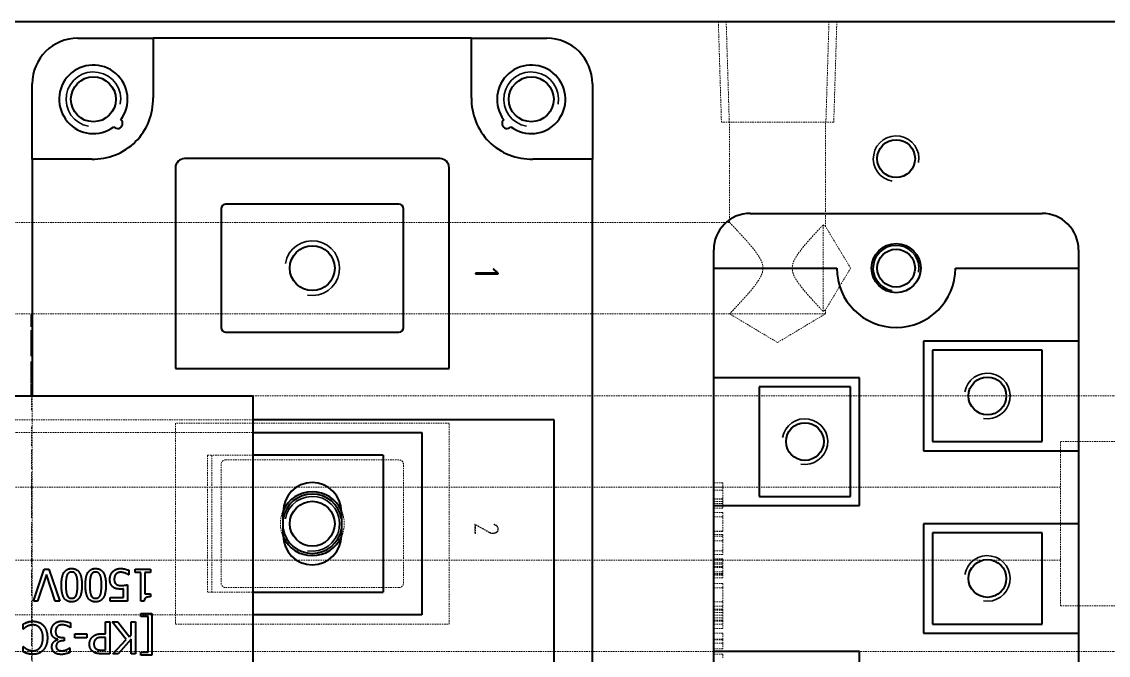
# Model space of a CAD drawing. Header units: inches. Extents: x 6934 to 18973, y 4254 to 7629.
# Drawn here: x 16958.4 to 17077.5, y 4529 to 4598.5 of the extents above; entities that cross this region are included whole.
import ezdxf

# ---------------------------------------------------------------- set-up
doc = ezdxf.new("R2010")
doc.units = ezdxf.units.IN
doc.header["$MEASUREMENT"] = 0
doc.linetypes.add('입력 정류부 ASSY$0$DASHED', pattern=[0.2067, 0.1654, -0.0413])
for name, color, linetype, lineweight, true_color in [('입력 정류부 ASSY$0$가려진 것(ISO)', 2, '입력 정류부 ASSY$0$DASHED', 18, 0xffff00), ('입력 정류부 ASSY$0$가려진 좁은 것(ISO)', 2, '입력 정류부 ASSY$0$DASHED', 18, 0xffff00), ('입력 정류부 ASSY$0$가시적인 것(ISO)', 3, 'Continuous', 40, 0x00ff00), ('입력 정류부 ASSY$0$가시적인 좁은 것(ISO)', 3, 'Continuous', 35, 0x00ff00)]:
    doc.layers.add(name, color=color, linetype=linetype, lineweight=lineweight, true_color=true_color)

# ---------------------------------------------------------------- blocks, each defined once
blk = doc.blocks.new('입력 정류부 ASSY')
at = {"layer": '입력 정류부 ASSY$0$가려진 것(ISO)'}
for p, q in [((380.71, 338.44), (381.05, 327.44)), ((381.91, 327.44), (381.57, 338.44)), ((392.5, 327.44), (392.84, 338.44)), ((393.36, 327.44), (393.7, 338.44)), ((393.36, 327.44), (381.05, 327.44)), ((381.95, 316.44), (381.95, 327.44)), ((392.45, 316.02), (392.45, 327.44)), ((381.95, 316.44), (232.2, 316.44)), ((392.2, 316.18), (392.2, 306.7)), ((395.21, 311.44), (392.45, 316.02)), ((395.21, 311.44), (392.45, 306.86)), ((381.95, 306.44), (247.2, 306.44)), ((392.45, 306.44), (381.95, 306.44)), ((387.2, 303.29), (381.95, 306.44)), ((387.2, 303.29), (392.45, 306.44)), ((392.45, 306.44), (392.45, 306.86)), ((305.5, 305.92), (305.4, 305.92)), ((305.5, 305.46), (305.4, 305.46)), ((305.5, 304.15), (305.4, 304.15)), ((305.5, 303.83), (305.4, 303.83)), ((305.5, 303.08), (305.4, 303.08)), ((305.5, 302.3), (305.4, 302.3)), ((305.5, 302.27), (305.4, 302.27)), ((305.5, 301.86), (305.4, 301.86)), ((305.5, 300.76), (305.4, 300.76)), ((305.5, 299.68), (305.4, 299.68)), ((305.5, 299.59), (305.4, 299.59)), ((305.5, 299.51), (305.4, 299.51)), ((305.5, 299.5), (305.4, 299.5)), ((305.5, 299.34), (305.4, 299.34)), ((305.5, 297.57), (305.4, 297.57)), ((305.4, 295.93), (305.4, 297.44)), ((305.5, 297.11), (305.4, 297.11)), ((305.5, 297.44), (305.5, 243.49)), ((435.2, 297.44), (329.7, 297.44)), ((305.5, 295.93), (305.4, 295.93)), ((329.7, 294.84), (285.7, 294.84)), ((321.2, 294.44), (321.2, 272.44)), ((351.2, 294.44), (321.2, 294.44)), ((351.2, 272.44), (351.2, 294.44)), ((285.7, 293.44), (329.7, 293.44)), ((305.5, 294.07), (305.4, 294.07)), ((305.4, 291.98), (305.4, 294.07)), ((305.5, 293.61), (305.4, 293.61)), ((305.5, 292.05), (305.4, 292.05)), ((305.5, 291.98), (305.4, 291.98)), ((418.2, 274.44), (418.2, 292.44)), ((305.5, 291.56), (305.4, 291.56)), ((305.4, 289.47), (305.4, 291.56)), ((305.5, 291.1), (305.4, 291.1)), ((324.7, 290.94), (324.7, 275.94)), ((324.7, 290.94), (325.2, 290.94)), ((325.2, 290.94), (325.2, 275.94)), ((329.7, 290.94), (325.2, 290.94)), ((305.5, 289.54), (305.4, 289.54)), ((305.5, 289.47), (305.4, 289.47)), ((326.2, 289.94), (326.2, 276.94)), ((345.7, 290.44), (326.7, 290.44)), ((346.2, 276.94), (346.2, 289.94)), ((305.5, 289.05), (305.4, 289.05)), ((305.4, 288.15), (305.4, 289.05)), ((305.5, 288.59), (305.4, 288.59)), ((418.2, 287.44), (232.2, 287.44)), ((305.5, 288.06), (305.4, 288.06)), ((305.5, 287.59), (305.4, 287.59)), ((305.5, 287.55), (305.4, 287.55)), ((305.5, 287.35), (305.4, 287.35)), ((381.2, 287.92), (380.2, 287.92)), ((381.2, 287.46), (380.2, 287.46)), ((381.2, 287.92), (381.2, 287.13)), ((305.5, 286.95), (305.4, 286.95)), ((305.5, 286.86), (305.4, 286.86)), ((305.4, 286.35), (305.4, 286.86)), ((305.5, 286.35), (305.4, 286.35)), ((305.5, 286.19), (305.4, 286.19)), ((305.4, 286.16), (305.4, 286.19)), ((305.5, 286.16), (305.4, 286.16)), ((305.5, 286.1), (305.4, 286.1)), ((305.5, 286.07), (305.4, 286.07)), ((381.2, 286.18), (380.2, 286.18)), ((381.2, 286.14), (380.2, 286.14)), ((381.2, 285.88), (380.2, 285.88)), ((305.5, 285.72), (305.4, 285.72)), ((305.5, 285.48), (305.4, 285.48)), ((305.5, 284.78), (305.4, 284.78)), ((381.2, 285.65), (380.2, 285.65)), ((381.2, 285.16), (380.2, 285.16)), ((305.5, 284.61), (305.4, 284.61)), ((305.5, 284.54), (305.4, 284.54)), ((305.5, 284.14), (305.4, 284.14)), ((305.5, 284.07), (305.4, 284.07)), ((305.5, 283.6), (305.4, 283.6)), ((381.2, 284.66), (380.2, 284.66)), ((381.2, 284.19), (380.2, 284.19)), ((381.2, 284.66), (381.2, 282.57)), ((305.5, 283.12), (305.4, 283.12)), ((355.69, 282.48), (354.03, 283.4)), ((354.03, 283.4), (354.03, 282.35)), ((354.03, 282.35), (354.08, 282.35)), ((354.08, 283.31), (355.67, 282.43)), ((354.08, 282.35), (354.08, 283.31)), ((356.15, 283.38), (356.14, 283.33)), ((381.2, 282.63), (380.2, 282.63)), ((381.2, 282.57), (380.2, 282.57)), ((305.5, 281.84), (305.4, 281.84)), ((305.5, 281.36), (305.4, 281.36)), ((381.2, 282.27), (380.2, 282.27)), ((381.2, 282.06), (380.2, 282.06)), ((381.2, 281.56), (380.2, 281.56)), ((381.2, 282.27), (381.2, 280.05)), ((305.5, 280.97), (305.4, 280.97)), ((305.5, 280.5), (305.4, 280.5)), ((381.2, 280.46), (380.2, 280.46)), ((381.2, 280.05), (380.2, 280.05)), ((418.2, 279.44), (232.2, 279.44)), ((305.5, 279.21), (305.4, 279.21)), ((305.5, 278.74), (305.4, 278.74)), ((381.2, 279.59), (380.2, 279.59)), ((381.2, 279.55), (380.2, 279.55)), ((381.2, 279.44), (380.2, 279.44)), ((381.2, 279.17), (380.2, 279.17)), ((381.2, 278.99), (380.2, 278.99)), ((381.2, 279.59), (381.2, 279.55)), ((381.2, 279.44), (381.2, 277.52)), ((305.5, 278.39), (305.4, 278.39)), ((305.5, 277.9), (305.4, 277.9)), ((305.5, 277.58), (305.4, 277.58)), ((381.2, 278.18), (380.2, 278.18)), ((381.2, 278.16), (380.2, 278.16)), ((381.2, 277.98), (380.2, 277.98)), ((381.2, 277.52), (380.2, 277.52)), ((305.5, 276.83), (305.4, 276.83)), ((326.7, 276.44), (345.7, 276.44)), ((381.2, 277.5), (380.2, 277.5)), ((381.2, 276.9), (380.2, 276.9)), ((381.2, 276.43), (380.2, 276.43)), ((381.2, 276.9), (381.2, 276.43)), ((381.2, 276.43), (381.2, 274.87)), ((305.5, 276.07), (305.4, 276.07)), ((305.5, 276.05), (305.4, 276.05)), ((305.5, 276.02), (305.4, 276.02)), ((305.5, 275.61), (305.4, 275.61)), ((305.5, 275.57), (305.4, 275.57)), ((305.4, 275.56), (305.4, 275.57)), ((305.5, 275.56), (305.4, 275.56)), ((325.2, 275.94), (324.7, 275.94)), ((325.2, 275.94), (329.7, 275.94)), ((305.5, 274.97), (305.4, 274.97)), ((305.4, 274.07), (305.4, 274.97)), ((305.5, 274.51), (305.4, 274.51)), ((305.5, 273.98), (305.4, 273.98)), ((381.2, 274.87), (380.2, 274.87)), ((381.2, 274.41), (380.2, 274.41)), ((381.2, 274.09), (380.2, 274.09)), ((381.2, 273.96), (380.2, 273.96)), ((381.2, 274.87), (381.2, 273.7)), ((329.7, 273.44), (285.7, 273.44)), ((305.5, 273.51), (305.4, 273.51)), ((305.5, 273.47), (305.4, 273.47)), ((305.5, 273.27), (305.4, 273.27)), ((305.5, 272.87), (305.4, 272.87)), ((305.5, 272.78), (305.4, 272.78)), ((305.4, 272.27), (305.4, 272.78)), ((381.2, 273.7), (380.2, 273.7)), ((381.2, 273.42), (380.2, 273.42)), ((381.2, 273.13), (380.2, 273.13)), ((381.2, 272.88), (380.2, 272.88)), ((381.2, 273.7), (381.2, 273.13)), ((381.2, 273.13), (381.2, 271.95)), ((305.5, 272.27), (305.4, 272.27)), ((305.5, 271.81), (305.4, 271.81)), ((321.2, 272.44), (351.2, 272.44)), ((381.2, 272.76), (380.2, 272.76)), ((381.2, 272.44), (380.2, 272.44)), ((381.2, 271.95), (380.2, 271.95)), ((305.5, 271.18), (305.4, 271.18)), ((305.5, 271.09), (305.4, 271.09)), ((305.4, 270.73), (305.4, 271.09)), ((305.5, 270.73), (305.4, 270.73)), ((305.4, 270.1), (305.4, 270.73)), ((381.2, 271.44), (380.2, 271.44)), ((381.2, 270.8), (380.2, 270.8)), ((381.2, 270.72), (380.2, 270.72)), ((381.2, 270.72), (381.2, 270.35)), ((380.2, 269.44), (247.2, 269.44)), ((305.5, 270.1), (305.4, 270.1)), ((305.5, 269.46), (305.4, 269.46)), ((305.5, 269.39), (305.4, 269.39)), ((305.5, 269.36), (305.4, 269.36)), ((381.2, 270.35), (380.2, 270.35)), ((381.2, 269.73), (380.2, 269.73)), ((381.2, 270.35), (381.2, 269.73)), ((435.2, 269.44), (396.2, 269.44)), ((381.2, 269.14), (380.2, 269.14))]:
    blk.add_line(p, q, dxfattribs=at)
for centre, radius, start, end in [((326.7, 289.94), 0.5, 90, 180), ((345.7, 289.94), 0.5, 0, 90), ((336.2, 283.44), 3.5, 156.009, 203.991), ((336.2, 283.44), 3.5, 336.009, 23.991), ((336.2, 283.44), 3.25, 169.9367, 190.0633), ((336.2, 283.44), 3.25, 349.9367, 10.0633), ((326.7, 276.94), 0.5, 180, 270), ((345.7, 276.94), 0.5, 270, 0)]:
    blk.add_arc(centre, radius, start, end, dxfattribs=at)
for points, knots in [([(381.95, 316.44), (381.97, 316.43), (381.99, 316.4), (382.12, 316.26), (382.22, 316.16), (382.6, 315.76), (382.95, 315.38), (383.74, 314.51), (384.24, 313.96), (384.92, 313.08), (385.13, 312.78), (385.39, 312.31), (385.46, 312.15), (385.57, 311.81), (385.6, 311.63), (385.6, 311.44), (385.6, 311.25), (385.57, 311.07), (385.46, 310.73), (385.39, 310.57), (385.13, 310.1), (384.92, 309.8), (384.24, 308.92), (383.74, 308.37), (382.95, 307.5), (382.6, 307.12), (382.22, 306.72), (382.12, 306.62), (381.99, 306.48), (381.97, 306.45), (381.95, 306.44)], [2.626242, 2.626242, 2.626242, 2.626242, 2.728518, 2.728518, 2.830794, 2.830794, 3.035347, 3.035347, 3.268501, 3.268501, 3.385078, 3.385078, 3.443367, 3.443367, 3.501655, 3.501655, 3.501655, 3.559944, 3.559944, 3.618233, 3.618233, 3.73481, 3.73481, 3.967964, 3.967964, 4.172517, 4.172517, 4.274793, 4.274793, 4.377069, 4.377069, 4.377069, 4.377069]), ([(392.2, 306.7), (392.16, 306.75), (392.11, 306.8), (391.81, 307.12), (391.45, 307.5), (390.66, 308.37), (390.17, 308.92), (389.49, 309.8), (389.28, 310.1), (389.02, 310.57), (388.95, 310.73), (388.84, 311.07), (388.81, 311.25), (388.81, 311.44), (388.81, 311.63), (388.84, 311.81), (388.95, 312.15), (389.02, 312.31), (389.28, 312.78), (389.49, 313.08), (390.17, 313.96), (390.66, 314.51), (391.45, 315.38), (391.81, 315.76), (392.11, 316.08), (392.16, 316.13), (392.2, 316.18)], [-0.71303, -0.71303, -0.71303, -0.71303, -0.670861, -0.670861, -0.466309, -0.466309, -0.233154, -0.233154, -0.116577, -0.116577, -0.058289, -0.058289, 0, 0, 0, 0.058289, 0.058289, 0.116577, 0.116577, 0.233154, 0.233154, 0.466309, 0.466309, 0.670861, 0.670861, 0.71303, 0.71303, 0.71303, 0.71303]), ([(392.2, 316.18), (392.26, 316.14), (392.3, 316.11), (392.42, 316.04), (392.44, 316.03), (392.45, 316.02)], [1.2851711, 1.2851711, 1.2851711, 1.2851711, 1.3334446, 1.3334446, 1.4392224, 1.4392224, 1.4392224, 1.4392224]), ([(392.45, 306.86), (392.44, 306.85), (392.42, 306.84), (392.3, 306.77), (392.26, 306.74), (392.2, 306.7)], [1.4392224, 1.4392224, 1.4392224, 1.4392224, 1.5450002, 1.5450002, 1.5932737, 1.5932737, 1.5932737, 1.5932737])]:
    blk.add_open_spline(points, degree=3, knots=knots, dxfattribs=at)
for points in [[(305.4, 287.26), (305.4, 287.45), (305.4, 287.85), (305.4, 288.15)], [(305.4, 286.86), (305.4, 286.95), (305.4, 287.08), (305.4, 287.26)], [(381.2, 287.13), (381.2, 286.63), (381.2, 286.07), (381.2, 285.87)], [(305.4, 286.1), (305.4, 286.13), (305.4, 286.16)], [(305.4, 285.19), (305.4, 285.42), (305.4, 285.95), (305.4, 286.1)], [(381.2, 285.87), (381.2, 285.54), (381.2, 285.31), (381.2, 285.16)], [(305.4, 284.45), (305.4, 284.59), (305.4, 284.95), (305.4, 285.19)], [(305.4, 284.14), (305.4, 284.2), (305.4, 284.29), (305.4, 284.45)], [(305.4, 284.07), (305.4, 284.09), (305.4, 284.14)], [(305.4, 282.48), (305.4, 283.05), (305.4, 283.38), (305.4, 283.6)], [(305.4, 281.36), (305.4, 281.58), (305.4, 281.9), (305.4, 282.48)], [(355.67, 282.43), (355.82, 282.35), (356.01, 282.35)], [(356.01, 282.4), (355.84, 282.4), (355.69, 282.48)], [(356.53, 282.85), (356.53, 282.66), (356.23, 282.4), (356.01, 282.4)], [(356.01, 282.35), (356.25, 282.35), (356.42, 282.49)], [(356.14, 283.33), (356.15, 283.33), (356.18, 283.32), (356.2, 283.31)], [(356.47, 283.18), (356.34, 283.33), (356.15, 283.38)], [(356.2, 283.31), (356.53, 283.17), (356.53, 282.85)], [(356.42, 282.49), (356.59, 282.63), (356.59, 282.85)], [(356.59, 282.85), (356.59, 283.04), (356.47, 283.18)], [(305.4, 279.85), (305.4, 280.43), (305.4, 280.75), (305.4, 280.97)], [(305.4, 278.74), (305.4, 278.95), (305.4, 279.28), (305.4, 279.85)], [(381.2, 279.55), (381.2, 279.51), (381.2, 279.44)], [(305.4, 277.93), (305.4, 278.15), (305.4, 278.29), (305.4, 278.39)], [(305.4, 276.72), (305.4, 277.09), (305.4, 277.71), (305.4, 277.93)], [(381.2, 277.52), (381.2, 277.51), (381.2, 277.5)], [(305.4, 276.07), (305.4, 276.22), (305.4, 276.54), (305.4, 276.72)], [(305.4, 275.57), (305.4, 275.66), (305.4, 275.95), (305.4, 276.07)], [(305.4, 273.18), (305.4, 273.37), (305.4, 273.77), (305.4, 274.07)], [(305.4, 272.78), (305.4, 272.87), (305.4, 273), (305.4, 273.18)], [(305.4, 271.09), (305.4, 271.11), (305.4, 271.45), (305.4, 271.81)], [(381.2, 271.44), (381.2, 271.08), (381.2, 270.74), (381.2, 270.72)], [(305.4, 269.39), (305.4, 269.42), (305.4, 269.46)], [(305.4, 268.49), (305.4, 268.72), (305.4, 269.24), (305.4, 269.39)], [(381.2, 269.14), (381.2, 269.07), (381.2, 268.96), (381.2, 268.76)]]:
    blk.add_open_spline(points, degree=2, dxfattribs=at)
at = {"layer": '입력 정류부 ASSY$0$가려진 좁은 것(ISO)'}
for p, q in [((305.5, 304.18), (305.4, 304.18)), ((305.5, 303.02), (305.4, 303.02)), ((305.5, 302.99), (305.4, 302.99)), ((305.5, 302.97), (305.4, 302.97)), ((305.5, 302.32), (305.4, 302.32)), ((305.5, 300.38), (305.4, 300.38)), ((305.5, 300.31), (305.4, 300.31)), ((305.5, 300.23), (305.4, 300.23)), ((305.5, 300.22), (305.4, 300.22)), ((305.5, 299.7), (305.4, 299.7)), ((305.5, 299.62), (305.4, 299.62)), ((305.5, 299.21), (305.4, 299.21)), ((418.2, 292.44), (435.2, 292.44)), ((305.5, 288.18), (305.4, 288.18)), ((305.5, 288.15), (305.4, 288.15)), ((305.5, 288.13), (305.4, 288.13)), ((305.5, 287.57), (305.4, 287.57)), ((305.5, 287.26), (305.4, 287.26)), ((381.2, 287.13), (380.2, 287.13)), ((381.2, 287.12), (380.2, 287.12)), ((381.2, 287.1), (380.2, 287.1)), ((381.2, 285.87), (380.2, 285.87)), ((305.5, 285.32), (305.4, 285.32)), ((305.5, 285.28), (305.4, 285.28)), ((305.5, 285.27), (305.4, 285.27)), ((305.5, 285.24), (305.4, 285.24)), ((305.5, 285.22), (305.4, 285.22)), ((305.5, 285.19), (305.4, 285.19)), ((305.5, 284.8), (305.4, 284.8)), ((305.5, 284.75), (305.4, 284.75)), ((305.5, 284.74), (305.4, 284.74)), ((305.5, 284.45), (305.4, 284.45)), ((305.5, 284.38), (305.4, 284.38)), ((305.5, 284.31), (305.4, 284.31)), ((305.5, 283), (305.4, 283)), ((305.5, 283), (305.4, 283)), ((305.5, 282.48), (305.4, 282.48)), ((305.5, 281.97), (305.4, 281.97)), ((305.5, 281.96), (305.4, 281.96)), ((305.5, 280.38), (305.4, 280.38)), ((305.5, 280.37), (305.4, 280.37)), ((305.5, 279.85), (305.4, 279.85)), ((305.5, 279.34), (305.4, 279.34)), ((305.5, 279.34), (305.4, 279.34)), ((381.2, 278.75), (380.2, 278.75)), ((305.5, 277.93), (305.4, 277.93)), ((305.5, 277.93), (305.4, 277.93)), ((381.2, 278.67), (380.2, 278.67)), ((381.2, 278.67), (380.2, 278.67)), ((381.2, 278.66), (380.2, 278.66)), ((381.2, 277.86), (380.2, 277.86)), ((381.2, 277.81), (380.2, 277.81)), ((305.5, 276.77), (305.4, 276.77)), ((305.5, 276.74), (305.4, 276.74)), ((305.5, 276.72), (305.4, 276.72)), ((305.5, 276.72), (305.4, 276.72)), ((305.5, 276.07), (305.4, 276.07)), ((305.5, 274.1), (305.4, 274.1)), ((305.5, 274.07), (305.4, 274.07)), ((305.5, 274.05), (305.4, 274.05)), ((418.2, 274.44), (435.2, 274.44)), ((305.5, 273.49), (305.4, 273.49)), ((305.5, 273.18), (305.4, 273.18))]:
    blk.add_line(p, q, dxfattribs=at)
at = {"layer": '입력 정류부 ASSY$0$가시적인 것(ISO)'}
for p, q in [((440.2, 338.44), (227.2, 338.44)), ((310.5, 336.64), (318.75, 336.64)), ((318.75, 336.64), (318.75, 330.12)), ((353.65, 336.64), (318.75, 336.64)), ((353.65, 336.64), (361.9, 336.64)), ((353.65, 330.12), (353.65, 336.64)), ((305.5, 323.39), (305.5, 331.64)), ((366.9, 331.64), (366.9, 323.39)), ((312.02, 323.39), (305.5, 323.39)), ((305.5, 323.39), (305.5, 297.44)), ((350.2, 323.44), (322.2, 323.44)), ((366.9, 323.39), (360.38, 323.39)), ((366.9, 243.49), (366.9, 323.39)), ((321.2, 322.44), (321.2, 300.44)), ((351.2, 300.44), (351.2, 322.44)), ((345.7, 318.44), (326.7, 318.44)), ((326.2, 317.94), (326.2, 304.94)), ((346.2, 304.94), (346.2, 317.94)), ((384.2, 317.44), (416.2, 317.44)), ((380.2, 311.44), (380.2, 313.44)), ((420.2, 313.44), (420.2, 311.44)), ((356.52, 310.88), (354.09, 310.88)), ((354.09, 310.88), (354.09, 310.83)), ((356.05, 311.37), (356.01, 311.34)), ((356.01, 311.34), (356.52, 310.88)), ((356.59, 310.89), (356.05, 311.37)), ((356.59, 310.83), (356.59, 310.89)), ((380.2, 299.44), (380.2, 311.44)), ((380.2, 311.44), (393.7, 311.44)), ((406.7, 311.44), (420.2, 311.44)), ((420.2, 311.44), (420.2, 303.44)), ((354.09, 310.83), (356.59, 310.83)), ((305.5, 306.37), (305.4, 306.37)), ((305.4, 305.01), (305.4, 306.37)), ((305.5, 305.01), (305.4, 305.01)), ((305.5, 304.64), (305.4, 304.64)), ((326.7, 304.44), (345.7, 304.44)), ((403.2, 303.44), (403.2, 291.44)), ((420.2, 303.44), (403.2, 303.44)), ((420.2, 303.44), (420.2, 291.44)), ((305.5, 302.32), (305.4, 302.32)), ((305.5, 301.82), (305.4, 301.82)), ((305.4, 301.81), (305.4, 301.82)), ((305.5, 301.81), (305.4, 301.81)), ((404.2, 302.44), (404.2, 292.44)), ((416.2, 302.44), (404.2, 302.44)), ((416.2, 292.44), (416.2, 302.44)), ((305.5, 301.22), (305.4, 301.22)), ((305.4, 300.3), (305.4, 301.22)), ((321.2, 300.44), (351.2, 300.44)), ((305.5, 299.38), (305.4, 299.38)), ((305.5, 299.01), (305.4, 299.01)), ((396.2, 299.44), (380.2, 299.44)), ((380.2, 285.44), (380.2, 299.44)), ((396.2, 285.44), (396.2, 299.44)), ((305.5, 298.85), (305.4, 298.85)), ((305.5, 298.75), (305.4, 298.75)), ((305.4, 297.44), (305.4, 298.75)), ((395.2, 298.44), (385.2, 298.44)), ((385.2, 298.44), (385.2, 286.44)), ((395.2, 286.44), (395.2, 298.44)), ((285.7, 297.44), (329.7, 297.44)), ((329.7, 242.44), (329.7, 297.44)), ((362.7, 294.84), (329.7, 294.84)), ((362.7, 233.84), (362.7, 294.84)), ((329.7, 293.44), (348.2, 293.44)), ((348.2, 293.44), (348.2, 273.44)), ((404.2, 292.44), (416.2, 292.44)), ((343.95, 290.94), (329.7, 290.94)), ((343.95, 290.94), (343.95, 275.94)), ((403.2, 291.44), (420.2, 291.44)), ((420.2, 291.44), (420.2, 283.44)), ((385.2, 286.44), (395.2, 286.44)), ((333, 282.14), (333, 284.74)), ((339.4, 284.74), (339.4, 282.14)), ((380.2, 269.44), (380.2, 285.44)), ((380.2, 285.44), (396.2, 285.44)), ((403.2, 283.44), (403.2, 271.44)), ((420.2, 283.44), (403.2, 283.44)), ((404.2, 282.44), (404.2, 272.44)), ((416.2, 282.44), (404.2, 282.44)), ((416.2, 272.44), (416.2, 282.44)), ((420.2, 283.44), (420.2, 271.44)), ((305.62, 274.95), (306.82, 278.45)), ((307.06, 277.86), (306.09, 274.95)), ((306.82, 278.45), (307.32, 278.45)), ((308.03, 274.95), (307.06, 277.86)), ((307.32, 278.45), (308.53, 274.95)), ((316.1, 277.83), (316.06, 277.83)), ((316.1, 278.33), (316.1, 277.83)), ((316.78, 278.09), (316.78, 278.45)), ((316.78, 278.45), (318.48, 278.45)), ((317.4, 278.09), (316.78, 278.09)), ((317.4, 274.94), (317.4, 278.09)), ((317.85, 278.09), (317.85, 275.75)), ((318.48, 278.09), (317.85, 278.09)), ((318.48, 278.45), (318.48, 278.09)), ((315.95, 276.76), (315.95, 274.95)), ((314.03, 275.36), (315.5, 275.36)), ((314.03, 274.95), (314.03, 275.36)), ((315.5, 275.36), (315.5, 276.3)), ((317.85, 275.75), (318.48, 275.75)), ((318.48, 275.75), (318.48, 275.43)), ((329.7, 275.94), (343.95, 275.94)), ((306.09, 274.95), (305.62, 274.95)), ((308.53, 274.95), (308.03, 274.95)), ((315.95, 274.95), (314.03, 274.95)), ((317.76, 274.94), (317.4, 274.94)), ((317.4, 273.28), (317.4, 273.61)), ((317.4, 273.61), (318.62, 273.61)), ((318.21, 273.28), (317.4, 273.28)), ((318.21, 269.37), (318.21, 273.28)), ((318.62, 273.61), (318.62, 269.03)), ((348.2, 273.44), (329.7, 273.44)), ((304.5, 271.89), (304.5, 272.45)), ((304.54, 271.89), (304.5, 271.89)), ((309.71, 272.05), (309.68, 272.05)), ((309.71, 272.55), (309.71, 272.05)), ((313.52, 272.69), (313.99, 272.69)), ((313.52, 271.38), (313.52, 272.69)), ((313.99, 272.69), (313.99, 269.19)), ((315.8, 270.75), (314.26, 272.69)), ((314.26, 272.69), (314.87, 272.69)), ((314.87, 272.69), (316.15, 271.06)), ((316.35, 272.69), (316.82, 272.69)), ((316.35, 271.29), (316.35, 272.69)), ((316.82, 272.69), (316.82, 269.19)), ((404.2, 272.44), (416.2, 272.44)), ((308.3, 270.74), (308.3, 270.78)), ((308.8, 270.98), (309, 270.98)), ((309, 270.6), (308.84, 270.6)), ((309, 270.98), (309, 270.6)), ((310.15, 270.94), (310.15, 271.37)), ((310.15, 271.37), (311.47, 271.37)), ((311.47, 270.94), (310.15, 270.94)), ((311.47, 271.37), (311.47, 270.94)), ((313.13, 271.38), (313.52, 271.38)), ((313.52, 270.99), (313.2, 270.99)), ((313.52, 269.59), (313.52, 270.99)), ((314.35, 269.19), (315.8, 270.75)), ((316.35, 270.8), (314.92, 269.19)), ((316.15, 271.06), (316.35, 271.29)), ((316.35, 269.19), (316.35, 270.8)), ((403.2, 271.44), (420.2, 271.44)), ((420.2, 271.44), (420.2, 263.44)), ((304.5, 269.98), (304.54, 269.98)), ((304.5, 269.42), (304.5, 269.98)), ((309.59, 269.83), (309.62, 269.83)), ((309.62, 269.83), (309.62, 269.33)), ((313.99, 269.19), (313.11, 269.19)), ((313.14, 269.59), (313.52, 269.59)), ((314.92, 269.19), (314.35, 269.19)), ((316.82, 269.19), (316.35, 269.19)), ((317.4, 269.37), (318.21, 269.37)), ((317.4, 269.03), (317.4, 269.37)), ((396.2, 269.44), (380.2, 269.44)), ((380.2, 255.44), (380.2, 269.44)), ((396.2, 255.44), (396.2, 269.44)), ((318.62, 269.03), (317.4, 269.03))]:
    blk.add_line(p, q, dxfattribs=at)
for centre, radius in [((312.2, 329.94), 2.46), ((360.2, 329.94), 2.46), ((400.2, 323.44), 2.07), ((336.2, 311.44), 2.46), ((400.2, 311.44), 2.7), ((400.2, 311.44), 2.07), ((410.2, 297.44), 2.07), ((390.2, 292.44), 2.07), ((336.2, 283.44), 2.46), ((410.2, 277.44), 2.07)]:
    blk.add_circle(centre, radius, dxfattribs=at)
for centre, radius, start, end in [((310.5, 331.64), 5, 90, 180), ((361.9, 331.64), 5, 0, 90), ((312.2, 329.94), 3.75, 323.3287, 306.6713), ((360.2, 329.94), 3.75, 233.3287, 216.6713), ((312.2, 329.94), 6.55, 268.4273, 1.5727), ((360.2, 329.94), 6.55, 178.4273, 271.5727), ((314.86, 327.29), 0.545, 220.8357, 49.1643), ((357.55, 327.29), 0.545, 130.8357, 319.1643), ((322.2, 322.44), 1, 90, 180), ((350.2, 322.44), 1, 0, 90), ((326.7, 317.94), 0.5, 90, 180), ((345.7, 317.94), 0.5, 0, 90), ((384.2, 313.44), 4, 90, 180), ((416.2, 313.44), 4, 0, 90), ((400.2, 311.44), 6.5, 180, 0), ((326.7, 304.94), 0.5, 180, 270), ((345.7, 304.94), 0.5, 270, 0), ((336.2, 284.74), 3.2, 0, 180), ((336.2, 283.44), 3.25, 10.0633, 169.9367), ((336.2, 283.44), 3.5, 23.991, 156.009), ((336.2, 283.44), 3.25, 190.0633, 349.9367), ((336.2, 282.14), 3.2, 180, 0), ((336.2, 283.44), 3.5, 203.991, 336.009)]:
    blk.add_arc(centre, radius, start, end, dxfattribs=at)
for points in [[(305.4, 304.18), (305.4, 304.4), (305.4, 304.54), (305.4, 304.64)], [(305.4, 302.97), (305.4, 303.34), (305.4, 303.96), (305.4, 304.18)], [(305.4, 302.32), (305.4, 302.47), (305.4, 302.79), (305.4, 302.97)], [(305.4, 301.82), (305.4, 301.91), (305.4, 302.2), (305.4, 302.32)], [(305.4, 299.38), (305.4, 299.55), (305.4, 299.92), (305.4, 300.3)], [(305.4, 299.01), (305.4, 299.08), (305.4, 299.19), (305.4, 299.38)], [(305.4, 298.85), (305.4, 298.92), (305.4, 299.01)], [(308.7, 276.7), (308.7, 277.64), (309.25, 278.53), (309.82, 278.53)], [(309.3, 277.77), (309.24, 277.6), (309.18, 277.06), (309.18, 276.7)], [(309.82, 278.14), (309.63, 278.14), (309.37, 277.95), (309.3, 277.77)], [(309.82, 278.53), (310.4, 278.53), (310.94, 277.63), (310.94, 276.7)], [(310.34, 277.76), (310.28, 277.94), (310.02, 278.14), (309.82, 278.14)], [(310.46, 276.7), (310.46, 277.07), (310.42, 277.57), (310.34, 277.76)], [(311.33, 276.7), (311.33, 277.64), (311.88, 278.53), (312.45, 278.53)], [(311.93, 277.77), (311.86, 277.6), (311.81, 277.06), (311.81, 276.7)], [(312.45, 278.14), (312.25, 278.14), (312, 277.95), (311.93, 277.77)], [(312.45, 278.53), (313.02, 278.53), (313.57, 277.63), (313.57, 276.7)], [(312.97, 277.76), (312.9, 277.94), (312.65, 278.14), (312.45, 278.14)], [(313.09, 276.7), (313.09, 277.07), (313.04, 277.57), (312.97, 277.76)], [(314.01, 277.34), (314.01, 277.59), (314.17, 278.02), (314.32, 278.18)], [(314.32, 278.18), (314.47, 278.34), (314.91, 278.53), (315.18, 278.53)], [(314.67, 277.91), (314.58, 277.8), (314.49, 277.52), (314.49, 277.34)], [(315.17, 278.12), (315.03, 278.12), (314.76, 278.02), (314.67, 277.91)], [(315.69, 278.02), (315.55, 278.07), (315.32, 278.12), (315.17, 278.12)], [(315.18, 278.53), (315.43, 278.53), (315.92, 278.41), (316.1, 278.33)], [(316.06, 277.83), (316.01, 277.87), (315.81, 277.97), (315.69, 278.02)], [(309.82, 274.88), (309.24, 274.88), (308.7, 275.79), (308.7, 276.7)], [(309.18, 276.7), (309.18, 276.34), (309.24, 275.81), (309.31, 275.63)], [(310.94, 276.7), (310.94, 275.76), (310.39, 274.88), (309.82, 274.88)], [(310.34, 275.64), (310.41, 275.82), (310.46, 276.36), (310.46, 276.7)], [(312.45, 274.88), (311.87, 274.88), (311.33, 275.79), (311.33, 276.7)], [(311.81, 276.7), (311.81, 276.34), (311.86, 275.81), (311.93, 275.63)], [(313.57, 276.7), (313.57, 275.76), (313.02, 274.88), (312.45, 274.88)], [(312.97, 275.64), (313.04, 275.82), (313.09, 276.36), (313.09, 276.7)], [(314.37, 276.49), (314.2, 276.63), (314.01, 277.02), (314.01, 277.34)], [(315.18, 276.28), (314.91, 276.28), (314.54, 276.36), (314.37, 276.49)], [(314.49, 277.34), (314.49, 277.15), (314.59, 276.91), (314.69, 276.83)], [(314.69, 276.83), (314.79, 276.74), (315.08, 276.67), (315.26, 276.67)], [(315.26, 276.67), (315.45, 276.67), (315.84, 276.73), (315.95, 276.76)], [(309.31, 275.63), (309.38, 275.45), (309.62, 275.27), (309.82, 275.27)], [(309.82, 275.27), (310.02, 275.27), (310.27, 275.45), (310.34, 275.64)], [(311.93, 275.63), (312, 275.45), (312.25, 275.27), (312.45, 275.27)], [(312.45, 275.27), (312.64, 275.27), (312.89, 275.45), (312.97, 275.64)], [(315.5, 276.3), (315.42, 276.28), (315.25, 276.28), (315.18, 276.28)], [(318.48, 275.43), (318.12, 275.43), (317.78, 275.22), (317.76, 274.94)], [(307.89, 272.44), (308.05, 272.6), (308.48, 272.76), (308.76, 272.76)], [(308.76, 272.76), (309.02, 272.76), (309.54, 272.64), (309.71, 272.55)], [(304.5, 272.45), (304.62, 272.5), (304.82, 272.6), (304.97, 272.65)], [(304.91, 272.18), (304.78, 272.1), (304.59, 271.95), (304.54, 271.89)], [(305.59, 272.35), (305.38, 272.35), (305.04, 272.25), (304.91, 272.18)], [(304.97, 272.65), (305.12, 272.7), (305.38, 272.75), (305.59, 272.75)], [(305.59, 272.75), (305.93, 272.75), (306.51, 272.52), (306.72, 272.29)], [(306.35, 272), (306.2, 272.17), (305.81, 272.35), (305.59, 272.35)], [(306.67, 270.94), (306.67, 271.3), (306.5, 271.82), (306.35, 272)], [(306.72, 272.29), (306.93, 272.06), (307.16, 271.38), (307.16, 270.94)], [(307.58, 271.65), (307.58, 271.89), (307.75, 272.29), (307.89, 272.44)], [(307.83, 271), (307.72, 271.1), (307.58, 271.42), (307.58, 271.65)], [(308.25, 272.16), (308.16, 272.06), (308.06, 271.81), (308.06, 271.62)], [(308.06, 271.62), (308.06, 271.43), (308.17, 271.18), (308.27, 271.11)], [(308.78, 272.36), (308.64, 272.36), (308.35, 272.27), (308.25, 272.16)], [(309.68, 272.05), (309.53, 272.16), (309.03, 272.36), (308.78, 272.36)], [(306.36, 269.88), (306.51, 270.06), (306.67, 270.6), (306.67, 270.94)], [(307.16, 270.94), (307.16, 270.5), (306.93, 269.85), (306.72, 269.61)], [(307.65, 269.96), (307.65, 270.25), (308.03, 270.69), (308.3, 270.74)], [(308.3, 270.78), (308.19, 270.8), (307.94, 270.9), (307.83, 271)], [(308.84, 270.6), (308.53, 270.6), (308.13, 270.3), (308.13, 270.01)], [(308.27, 271.11), (308.37, 271.04), (308.64, 270.98), (308.8, 270.98)], [(311.77, 270.24), (311.77, 270.47), (311.94, 270.88), (312.08, 271.02)], [(312.08, 271.02), (312.26, 271.2), (312.75, 271.38), (313.13, 271.38)], [(312.46, 270.78), (312.35, 270.67), (312.26, 270.43), (312.26, 270.26)], [(313.2, 270.99), (312.92, 270.99), (312.57, 270.9), (312.46, 270.78)], [(304.97, 269.22), (304.85, 269.25), (304.62, 269.36), (304.5, 269.42)], [(304.54, 269.98), (304.6, 269.93), (304.79, 269.77), (304.93, 269.69)], [(304.93, 269.69), (305.07, 269.62), (305.38, 269.52), (305.59, 269.52)], [(305.58, 269.13), (305.41, 269.13), (305.1, 269.18), (304.97, 269.22)], [(306.72, 269.61), (306.51, 269.37), (305.94, 269.13), (305.58, 269.13)], [(305.59, 269.52), (305.81, 269.52), (306.21, 269.71), (306.36, 269.88)], [(307.96, 269.31), (307.81, 269.42), (307.65, 269.74), (307.65, 269.96)], [(308.7, 269.12), (308.46, 269.12), (308.11, 269.21), (307.96, 269.31)], [(308.13, 270.01), (308.13, 269.88), (308.23, 269.69), (308.31, 269.63)], [(308.31, 269.63), (308.4, 269.57), (308.62, 269.52), (308.74, 269.52)], [(309.62, 269.33), (309.46, 269.25), (308.94, 269.12), (308.7, 269.12)], [(308.74, 269.52), (308.87, 269.52), (309.12, 269.58), (309.24, 269.63)], [(309.24, 269.63), (309.35, 269.68), (309.52, 269.78), (309.59, 269.83)], [(312.19, 269.41), (312, 269.54), (311.77, 269.95), (311.77, 270.24)], [(313.11, 269.19), (312.79, 269.19), (312.36, 269.29), (312.19, 269.41)], [(312.26, 270.26), (312.26, 270.08), (312.38, 269.81), (312.51, 269.73)], [(312.51, 269.73), (312.62, 269.65), (312.92, 269.59), (313.14, 269.59)]]:
    blk.add_open_spline(points, degree=2, dxfattribs=at)
at = {"layer": '입력 정류부 ASSY$0$가시적인 좁은 것(ISO)'}
for p, q in [((305.5, 304.18), (305.4, 304.18)), ((305.5, 302.97), (305.4, 302.97)), ((305.5, 300.3), (305.4, 300.3))]:
    blk.add_line(p, q, dxfattribs=at)
for centre, radius, start, end in [((312.2, 329.94), 3, 350, 260), ((360.2, 329.94), 3, 350, 260), ((400.2, 323.44), 2.5, 350, 260), ((336.2, 311.44), 3, 260, 170), ((400.2, 311.44), 2.5, 350, 260), ((410.2, 297.44), 2.5, 260, 170), ((390.2, 292.44), 2.5, 260, 170), ((336.2, 283.44), 3, 260, 170), ((410.2, 277.44), 2.5, 260, 170)]:
    blk.add_arc(centre, radius, start, end, dxfattribs=at)

msp = doc.modelspace()

# ---------------------------------------------------------------- block references
msp.add_blockref('입력 정류부 ASSY', (16654.075, 4260.012))

doc.saveas('drawing.dxf')
